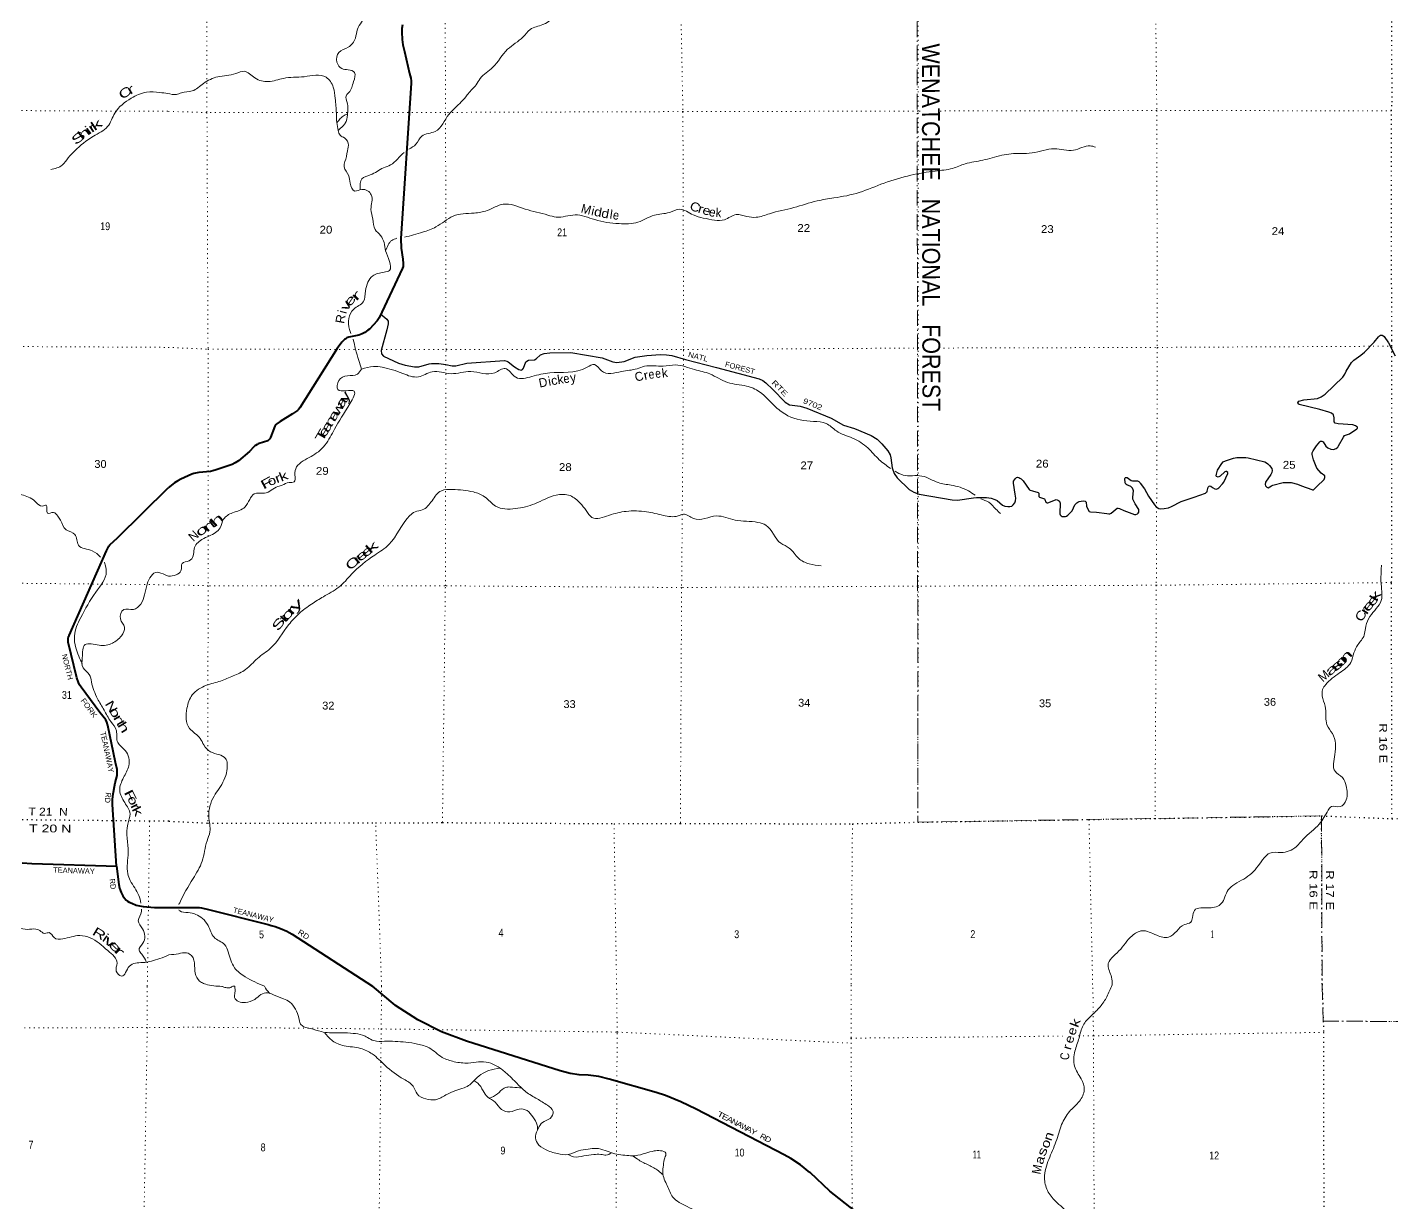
# Model space of a CAD drawing. Header units: feet. Extents: x -8 to 250644, y -192250 to 1368.
# Drawn here: x 28032 to 58582, y -96508 to -70187 of the extents above; entities that cross this region are included whole.
import ezdxf
from ezdxf.enums import TextEntityAlignment as Align

# ---------------------------------------------------------------- set-up
doc = ezdxf.new("R2010")
doc.units = ezdxf.units.FT
doc.header["$LTSCALE"] = 70
doc.linetypes.add('DOT_DASHED', pattern=[7.7, 5, -1.2, 0.3, -1.2])
doc.linetypes.add('DOTTED', pattern=[1.5, 0.3, -1.2])
for name, color, linetype, lineweight in [('26', 7, 'Continuous', 40), ('29', 7, 'Continuous', 25), ('39', 7, 'Continuous', 13), ('44', 7, 'DOT_DASHED', 13), ('6', 7, 'DOTTED', 25), ('7', 7, 'DOTTED', 13)]:
    doc.layers.add(name, color=color, linetype=linetype, lineweight=lineweight)
for name, color, linetype in [('27', 7, 'Continuous'), ('30', 7, 'Continuous'), ('41', 7, 'Continuous')]:
    doc.layers.add(name, color=color, linetype=linetype)

msp = doc.modelspace()

# ---------------------------------------------------------------- linework, layer by layer
at = {"layer": '26'}
for points in [[(36429.28, -70133.26), (36418, -70214.51), (36415.75, -70298.02), (36425.89, -70463.9), (36443.94, -70579), (36474.01, -70726.82), (36589.48, -71220.44), (36617.61, -71326.03), (36624.38, -71382.46), (36627.19, -71438.01), (36394.19, -74918.06), (36405.77, -75131.57), (36441.39, -75381.37), (36449.57, -75475.34), (36447.32, -75540.79), (36434.92, -75578.74), (35907.73, -76695.85), (35862.01, -76760.64), (35694.09, -76943.29), (35659.01, -76972.79), (35586.83, -77022.44), (35528.19, -77054.04), (35456.58, -77077.92), (35271.06, -77114.97), (35229.32, -77125.94), (35185.35, -77144.31), (35160.54, -77160.11), (35135.73, -77178.17), (35076.29, -77236.51), (34973.45, -77379.37), (34133.15, -78711.72), (34103.96, -78747.78), (34091.43, -78760.25), (34079.02, -78771.53), (33973.09, -78840.25), (33693.27, -79017.11), (33621.72, -79063.24), (33596.9, -79084.68), (33590.14, -79092.58), (33574.43, -79121.68), (33475.1, -79375.82), (33461, -79398.95), (33447.12, -79417.58), (33432.81, -79431.68), (33414.2, -79443.53), (33225.3, -79507.28), (33204.44, -79515.75), (33177.37, -79529.29), (33143.29, -79548.08), (33124.93, -79560.32), (33102.94, -79578.94), (33004.27, -79686.87), (32761.23, -79891.52), (32725.14, -79918.6), (32686.08, -79942.23), (32619.13, -79975.03), (32257.12, -80100.29), (32189.15, -80120.81), (32133.07, -80131.89), (31873.69, -80156.71), (31795.04, -80172.64), (31760.91, -80181.54), (31715.8, -80197.34), (31467.07, -80305.12), (31400.03, -80341.78), (31330.11, -80391.43), (31189.71, -80503.33)], [(30032.07, -88974.03), (29939.61, -87588.44), (29941.25, -87491.05), (29950.27, -87398.51), (30002.71, -87105.7), (30041.63, -86939.24), (30046.29, -86868.44), (30043.88, -86810.59), (30009.38, -86648.77), (29837.28, -85824.32), (29813.82, -85749.85), (29789.78, -85697.2), (29654.07, -85529.24), (29235.26, -84960.89), (29200.32, -84908.03), (29180.02, -84858.38), (29144.02, -84750.95), (28945.64, -83952.5), (28944.32, -83909.36), (28946.58, -83882.27), (28957.85, -83828.11), (28966.61, -83803.67), (29805.72, -81910.68), (29840.9, -81834.14), (29861.2, -81802.55), (29880.86, -81778.3), (30054.62, -81622.39), (31189.71, -80503.33)], [(27913.93, -88900.12), (28134.97, -88911.59), (30034.08, -88974.04)], [(30032.07, -88974.03), (30077.92, -89384.99), (30095.76, -89466.96), (30131.16, -89562.48), (30167.94, -89633.97), (30206.82, -89687.78), (30244.62, -89731.02), (30276.2, -89753.59), (30312.29, -89776.16), (30370.98, -89801.56), (30470.18, -89841.61), (30544.61, -89861.92), (30628.06, -89877.72), (30882.98, -89897.43), (30959.62, -89898.03), (31027.72, -89894.33), (31202.61, -89894.68)], [(31202.61, -89894.67), (31811.66, -89897.49), (31887.22, -89900.88), (31931.77, -89907.08), (31960.53, -89911.03), (32058.46, -89935.34), (33426.63, -90281.62), (33489.23, -90297.55), (33579.45, -90324.63), (33701.25, -90367.51), (33844.45, -90430.7), (33894.07, -90455.52), (33964.89, -90493.83), (35763.56, -91658.62)], [(41062.68, -93738.74), (40828.13, -93683.65), (40589.11, -93653.38), (40588.84, -93653.36), (40387.41, -93644.65), (40188, -93614.94), (39992.78, -93564.55), (39960.87, -93554.2), (37865.7, -92888.28), (37308.56, -92677.7), (36776.49, -92410.05), (36275.31, -92088.24), (36269.66, -92084.18), (36268.91, -92083.65), (35763.56, -91658.62)], [(47123.51, -97130.76), (45998.16, -96248.61), (45558.73, -95833.93), (45552.79, -95828.65), (45347.96, -95660.85), (45126.71, -95515.39), (44975.61, -95433.77), (43007.71, -94415.97), (42661.4, -94248.24), (42322.99, -94109.78), (42111.58, -94043.4), (41062.68, -93738.74)]]:
    msp.add_lwpolyline(points, dxfattribs=at)
at = {"layer": '29'}
for points in [[(35947.58, -76611.41), (36084.04, -76723.04), (36109.06, -76768.48), (36109.06, -76830.44), (36081.04, -76965.1), (35958.24, -77420.8), (35964.57, -77499.66), (36010.01, -77548.1), (36343.22, -77705.55), (36492.99, -77755.78), (36699.59, -77788.68), (36796.41, -77786.77), (37028.03, -77724.18), (37083.33, -77714.47), (37246.39, -77716.54), (37405.58, -77735.02), (37546.49, -77765.1), (37630.32, -77766.11), (37877.03, -77708.57), (38717.48, -77651.08), (38767.66, -77664.91), (38796.56, -77681.43), (38944.03, -77787.99), (39040.13, -77850.8), (39093.56, -77865.94), (39122.7, -77850.8), (39143.34, -77817.75), (39192.88, -77681.43), (39257.39, -77641.69), (39385.75, -77631.94), (39424.06, -77611.2), (39522.9, -77522.06), (39601.58, -77491.41), (39735.12, -77475.15), (40200.82, -77470.78), (40900.92, -77589.22), (41139.36, -77679.37), (41235.47, -77692.65), (41395.31, -77671.11), (41641.56, -77577.09), (41902.07, -77539.52), (42212.71, -77514.13), (42345.79, -77520.09), (42462.18, -77539.86), (42772.42, -77625.62), (43463.23, -77804.19), (44416.01, -78061.17), (44503.9, -78096.6), (44569.95, -78146.17), (44728.13, -78298.91), (45003.42, -78579.92), (45097.78, -78641.88), (45339.1, -78674.58), (45486.43, -78712.11), (46030.96, -78937.13), (46307.94, -79093.35), (46555.85, -79171.96), (46923.13, -79324.95), (47061.36, -79412.31), (47162.38, -79513.69), (47300.8, -79672.56), (47350.34, -79759.31), (47369.07, -79828.88), (47395.97, -80054.52), (47441.16, -80176.54), (47509.11, -80272.98), (47779.41, -80537.3), (47880.82, -80595.83), (47999.57, -80644.29), (48743.63, -80769.33), (48856.38, -80772.58), (49215.13, -80723.68), (49288.56, -80715.63), (49506.17, -80719.7), (49616.75, -80732.15), (49699.39, -80759.06), (49744.72, -80785.86), (49865.62, -80888.79), (49920.17, -80911.85), (49986.23, -80920.11), (50029.57, -80920.11), (50076.66, -80907.9), (50108.01, -80882.93), (50141.04, -80835.43), (50161.68, -80789.99), (50164.84, -80734.69), (50150, -80638.62)], [(56859.94, -79947.07), (56831.19, -79871.48), (56801.6, -79751.88), (56801.14, -79716.35), (56825.46, -79667.67), (56895.58, -79560.59), (56971.4, -79468.9), (56987.61, -79452.67), (57020.71, -79452.87), (57048.42, -79472.96), (57110.45, -79565.65), (57149.77, -79602.77), (57217.7, -79634.18), (57275.44, -79639.27), (57336.24, -79618.99), (57372.73, -79590.6), (57393.46, -79561.78), (57499.39, -79362.32), (57526.78, -79330.98), (57637.03, -79292.43), (57798.38, -79180.89), (57814.6, -79160.61), (57813.86, -79144.01), (57770.01, -79107.87), (57708.81, -79091.44), (57381.28, -79067.92), (57315.98, -79055.14), (57294.43, -79025.1), (57297.29, -78933.06), (57275.44, -78868.54), (57233.77, -78829.92), (57174.09, -78803.63), (56969.73, -78745.53), (56510.62, -78633.8), (56484.94, -78617.04), (56478.86, -78598.78), (56503.65, -78557.89), (56613.72, -78530.39), (56920.48, -78498.19), (57005.86, -78464.92), (57093.93, -78401.81), (57484.67, -78020.45), (57532.86, -77957.85), (57559.29, -77887.42), (57683.31, -77689.72), (57731.5, -77637.39), (57894.1, -77528.83), (57970.67, -77462.96), (58187.63, -77240.8), (58284.85, -77116.13), (58310.35, -77093.05), (58328.19, -77082.87), (58349.33, -77078.13), (58369.98, -77079.63), (58386.02, -77087.31), (58410.84, -77109.74), (58512.97, -77250.35), (58657.81, -77546.12)], [(54439.22, -80598.23), (54451.94, -80576.33), (54473.22, -80486.07), (54495.76, -80463.45), (54518.82, -80456.66), (54533.01, -80462.74), (54572.41, -80492.4), (54625.23, -80522.58), (54659.17, -80527.22), (54689.09, -80517.51), (54714.42, -80500.27), (54792.25, -80413.39), (54821.85, -80376.54), (54913.06, -80179.8), (54911.55, -80159.75), (54886.71, -80133.15), (54866.44, -80131.12), (54845.04, -80138.66), (54739.91, -80240.1), (54712.39, -80256.88), (54694.15, -80258.9), (54661.7, -80247.17), (54653.61, -80228.48), (54655.64, -80194), (54684.02, -80104.86), (54775.23, -79954.67), (54806.17, -79919.18), (54858.33, -79891.79), (55042.02, -79835.95), (55113.72, -79822.83), (55190.75, -79816.74), (55318.84, -79818.16), (55369.12, -79824.86), (55739.67, -79918.41), (55780.58, -79938.44), (55810.99, -79960.75), (55848.48, -80000.3), (55898.1, -80066.25), (55905.23, -80113.88), (55896.12, -80159.52), (55875.74, -80204.56), (55757.42, -80376.19), (55745.11, -80424.21), (55753.21, -80456.66), (55782.88, -80485.85), (55814.02, -80497.22), (55890.87, -80452.37), (55922.47, -80437.39), (56152.99, -80382.78), (56251.84, -80379.58), (56332.92, -80383.64), (56474.8, -80416.09), (56559.4, -80453.23), (56791.3, -80536.06), (56811.27, -80541.84), (56827.49, -80541.84), (56851.81, -80521.56), (56902.88, -80468.53), (57066.66, -80310.62), (57087.11, -80270), (57082.88, -80233.55), (56999.53, -80169.2), (56903.84, -80062.5), (56859.94, -79947.07)], [(50150, -80638.62), (50112.43, -80395.39), (50117.29, -80353.14), (50133.8, -80319.06), (50157.54, -80289.11), (50181.11, -80268.44), (50206.05, -80264.32), (50231.85, -80269.49), (50258.68, -80280.85), (50283.45, -80297.37), (50328.56, -80340.43), (50463.5, -80536.59), (50473.86, -80544.7), (50490.38, -80551.93), (50542.15, -80565.52), (50666.34, -80602.03), (50676.15, -80608.73), (50683.36, -80619.59), (50682.85, -80690.84), (50686.47, -80698.58), (50696.47, -80705.42), (50787.2, -80736.18), (50806.19, -80746.09), (50817.02, -80759), (50838.18, -80817.35), (50844.37, -80825.61), (50850.59, -80829.32), (50866.56, -80835.42), (50881.01, -80835.42), (51054.58, -80766.52), (51072.46, -80763.65), (51089.48, -80765.2), (51120.45, -80781.72), (51143.15, -80800.31), (51153.68, -80825.17), (51156.05, -80836.97), (51152.86, -81081.19), (51162.25, -81105.68), (51182.51, -81125.97), (51204.81, -81138.14), (51233.94, -81144.09), (51275.75, -81142.19), (51304.13, -81132.05), (51332.51, -81111.77), (51393.42, -81053.9), (51425.75, -81012.39), (51489.61, -80878.58), (51531.15, -80833.9), (51557.5, -80817.67), (51585.08, -80807.27), (51626.41, -80795.36), (51683.17, -80793.33), (51719.51, -80801.43), (51737.89, -80821.73), (51748.96, -80909.03), (51764.24, -80949.51), (51810.67, -81028.2), (51841.27, -81040.78), (51971.52, -81048), (52203.89, -81076.87)], [(52203.89, -81076.87), (52246.99, -81082.23), (52274.01, -81078.31), (52300.36, -81064.11), (52438.16, -80957.61), (52460.49, -80952.55), (52490.89, -80962.7), (52583.3, -81005.63), (52821.35, -81098.38), (52855.74, -81096.56), (52890.2, -81082.36), (52908.44, -81068.16), (52920.6, -81045.85), (52922.62, -81008.99), (52916.55, -80987.03), (52838.43, -80858.13), (52786.9, -80750.83), (52782.77, -80707.14), (52798.98, -80567.19), (52794.34, -80542.72), (52776.69, -80504.31), (52741.28, -80473.44), (52650.01, -80434.33), (52630.19, -80418.96), (52614.53, -80386.67), (52608.55, -80293.25), (52614.53, -80277.15), (52622.64, -80269.03), (52638.86, -80264.98), (52656.4, -80266.59), (52749.6, -80335.32), (52778.71, -80344.08), (52892.21, -80341.37), (52920.6, -80358.28), (52941.46, -80381.86)], [(52941.46, -80381.86), (52952.01, -80393.78), (53045.07, -80525.29), (53137.46, -80690.04), (53268.34, -80882.26), (53304.7, -80925.18), (53365.66, -80958.93), (53410.1, -80969.8), (53487.12, -80965.75), (53582.29, -80943.97), (53649.28, -80917.07), (53867.65, -80806.06), (54161.54, -80708.03), (54409.37, -80620.95), (54437.24, -80600.26)]]:
    msp.add_lwpolyline(points, dxfattribs=at)
at = {"layer": '39'}
for p, q in [((34994.03, -72494.83), (34956.73, -72274.96)), ((35243.94, -76950.75), (35277.33, -77040.03))]:
    msp.add_line(p, q, dxfattribs=at)
msp.add_lwpolyline([(32616.71, -91663.44), (32635.54, -91658.59), (32653.89, -91658.01), (32673.38, -91659.16), (32677.55, -91662.7)], dxfattribs=at)
for points in [[(36573.3, -72915.57), (36733.8, -72804.57), (36867.45, -72624.38), (37166.69, -72519.6), (37472.09, -72136.8), (37608.02, -71994.87), (37881.83, -71702.93), (37967.67, -71595.58), (38083.59, -71471.92), (38169.23, -71336.37), (38451.37, -71084.66), (38786.82, -70679.5), (39131.19, -70403.19), (39293.12, -70236.91), (39578.23, -70126.18), (39940.29, -69787.3), (40005.67, -69631.76), (40264.4, -69192.88), (40507.81, -68870.94), (40768.02, -68651.61), (41141.69, -68242.15), (41255.42, -68092.32), (41280.52, -67933.02), (41651.1, -67662.57), (41948.07, -67521.54), (42131.05, -67490.07), (42452.75, -67433.47), (42792.86, -67419.05), (42999.35, -67292.74), (43542.15, -67186.28), (43726.44, -67052.07), (43975.86, -66726.06), (44647.12, -66266.22), (45071.51, -65914.83), (45463.5, -65833.58), (46062.88, -65460.85), (46534.25, -65209.85), (46843.06, -65330.6), (47095.3, -65421.52), (47339.06, -65448.04), (47751.09, -65352.55), (48080.17, -65197.2), (48292.75, -64780.8), (48267.44, -64609.76), (48355.42, -64224.43), (48756.02, -63629.48), (49103.4, -63500.19), (49543.62, -63406.52), (49891.4, -63633.76), (50219.67, -64249.88), (50557.48, -64491.29), (50982.07, -64468.22), (51174.01, -64571.64), (51857.49, -64728.09), (52472.17, -64832.63), (52740.14, -64867.04), (53051.64, -64790.37), (53651.5, -64786.25), (54033.85, -64767.5), (54788.25, -64695.84), (55028.01, -64726.42), (55180.15, -64898.6), (55966.85, -65435.03), (56251.89, -65612.34), (56512.16, -65699.18), (56765.82, -65701.46), (57164.07, -65652.4), (57356.71, -65860.55), (57562.32, -65901.44), (57631.21, -66265.55), (57890.53, -66807.62), (58212.87, -67439.9), (58236.01, -67884.89), (58260.86, -67987.45), (58294.07, -68136.27)], [(36675.51, -65674.46), (36650.3, -65815.64), (36546.53, -65949.29), (36488.98, -66072.56), (36232.58, -66259.63), (36138.42, -66624.86), (36131.53, -66796.12), (36086.76, -67022.03), (36079.56, -67148.98), (36205.97, -67385.79), (36162.68, -67533.13), (35948.74, -67450), (35802.28, -67523.53), (35776.06, -67813.76), (35835.8, -68014.78), (35791.07, -68246.72), (35756.36, -68472.56), (35589.78, -68546.22), (35461.96, -68696.16), (35499.5, -68889.27), (35537.46, -69144.82), (35508.27, -69294.07), (35562.72, -69605.91), (35597.03, -69915.87), (35515.53, -70069.52), (35424.03, -70231.29), (35377.06, -70431.02), (35217.39, -70633.55), (35008.81, -70747.78), (34966.02, -70969.65), (35071.66, -71111.93), (35216.77, -71137.12), (35360.12, -71200.59), (35337.33, -71402.18), (35228.28, -71648.67), (35176.33, -71705.42), (35201.82, -71902.65), (35206.96, -72067.78), (35199.47, -72150.42), (35152.41, -72336.05), (35102.48, -72394.81), (34992.45, -72496.28)], [(34956.73, -72274.96), (34942.45, -71948.74), (34927.21, -71779.65), (34883.25, -71530.18), (34722.7, -71305.69), (34229.42, -71292.97), (33766.68, -71330.39), (33428.98, -71403.21), (33128.48, -71320.68), (32885.9, -71171.28), (32699.03, -71220.91), (32296.93, -71296.19), (31977.85, -71443.41), (31723.34, -71612.34), (31484.07, -71654.27), (31369.56, -71689.3), (31177.67, -71667.27)], [(28556.61, -73374.21), (28814.17, -73271.31), (28948.86, -73108.06), (29093.64, -72954.88), (29511.99, -72626.28), (29829.82, -72408.53), (29992.54, -72106.29), (30358.56, -71775.71), (30700.63, -71640.52), (30996.56, -71646.36), (31177.67, -71667.27)], [(35201.05, -72128.22), (35101, -72175.27), (35023.01, -72252.34), (34967.14, -72325.53)], [(36055.46, -75194.13), (35940.39, -74848.47), (35820.73, -74716.35), (35768.79, -74477.01), (35727.07, -74261.77), (35734.97, -73941.45), (35522.76, -73818.02), (35365.99, -73853.34), (35258.09, -73674.82), (35230.83, -73513.86), (35124.77, -73309.14), (35177.55, -73077.13), (35191.07, -72992.44), (35222.17, -72829.07), (35138.54, -72666.49), (35037.47, -72604.74), (34992.45, -72496.28)], [(35485.41, -73820.33), (35525.18, -73580.32), (35711.82, -73494.44), (36008.64, -73331.26), (36165.23, -73267.74), (36469.33, -72989.69), (36471.97, -72987.6)], [(36479.39, -74887.95), (36884, -74773.5), (37181.14, -74656.64), (37373.55, -74532.44), (37566.02, -74416.31), (38034.6, -74348.63), (38328.11, -74290.21), (38683.46, -74148.78), (39179.39, -74256.16), (39687.59, -74391.65), (39877.14, -74438.68), (40295.5, -74387.46), (40737.07, -74493.2), (41281.21, -74584.13), (41705.74, -74550.99), (42073.07, -74395.38), (42408.82, -74332.64), (42641.86, -74262.56), (42942.65, -74387.39), (43168.59, -74458.35), (43420.53, -74504.96), (43641.9, -74495.38), (43904.84, -74380.77), (44144.68, -74423.43), (44350.13, -74442.16), (44651.54, -74361.53), (45194.14, -74224.86), (45714.5, -74074.24), (46090.49, -74009.21), (46661.35, -73884.43), (47215.54, -73675.16), (47816.25, -73499.82), (48363.16, -73405.42), (48747.25, -73346.37), (49030.41, -73245.73), (49426.41, -73162.43), (49850.42, -73052.76), (50270.85, -73009.58), (50532.5, -73001.74), (51031.09, -72907.67), (51456.06, -72938.99), (51833.85, -72841.72), (51949.14, -72869.39)], [(29669.08, -82049.27), (29488.03, -81909.75), (29177.88, -81783.07), (29097.09, -81545.45), (28899.69, -81436.82), (28778.67, -81227.42), (28712.14, -81132.8), (28619.44, -81050.28), (28484.58, -81066.49), (28456.2, -80887.24), (28365.64, -80907.45), (28232.68, -80824.96), (27628.53, -80621.94), (27250.02, -80569.83), (27163.43, -80549.75), (27032.64, -80598.18), (26871.59, -80598.29), (26807.1, -80531.86), (26704.48, -80574.23), (26507.21, -80588.47), (26338.19, -80659.08), (26215.46, -80719.59), (25994.01, -80705.65), (25573.11, -80556.88), (25327.35, -80410.02), (25095.82, -80383.99), (24268.47, -80412.76), (23839.76, -80483.55), (22911.99, -80715.82), (22539.67, -80802.69), (22400.74, -80778.61), (22271.77, -80661.88), (22082.52, -80641.87), (21830.71, -80484.93), (21381.18, -79927.31), (21111.16, -79689.82), (20893.44, -79409.99), (20657.72, -79238.95), (20363.4, -78864.51), (19809.17, -78294.87), (19275.04, -77690.98), (19053.34, -77459.5), (18809.6, -77318.67), (18644.21, -77026.73), (18418.42, -76734.82), (17935.05, -76527.69), (17372.87, -76044.67), (16843.11, -75752.98), (16492.58, -75523.6), (16216.14, -74941.69), (15990.16, -74470.52), (15991.3, -73684.98), (16018.79, -73058.54)], [(36055.46, -75194.13), (36192.77, -74959.53), (36309.46, -74910.17)], [(36055.46, -75194.13), (36139.59, -75429.22), (36140.95, -75630.64), (36020.43, -75669.74), (35767.36, -75754.07), (35604.54, -76087.54), (35555.9, -76335.63), (35339.6, -76500.27), (35230.29, -76708.5), (35244.02, -76952.13)], [(35326.41, -77171.27), (35330.11, -77181.16), (35379.86, -77392.32), (35456.06, -77647.61), (35516.37, -77838.96)], [(31191.81, -82479.62), (31363.81, -82447.55), (31471.91, -82358.18), (31498.96, -82190.81), (31657.6, -82133.32), (31747.46, -82025.95), (31764.53, -81870.73), (31940.24, -81658.02), (32108.78, -81576.29), (32349.11, -81393.36), (32428.32, -81199.44), (32628.67, -81059.08), (32905.6, -80930.28), (33011.16, -80762.37), (33114.96, -80632.74), (33342.33, -80617.08), (33643.29, -80469.98), (33741.72, -80439.09), (33894.31, -80379.62), (34008.96, -80366.75), (34024.02, -80211.55), (34061.05, -80032.02), (34211.12, -79898.05), (34549.92, -79690.26), (34695.88, -79544.23), (34910.88, -79188.24), (35263.25, -78605.71), (35350.01, -78337.22), (35168.75, -78324.36), (34985.41, -78301.45), (35008.16, -78093.83), (35200.72, -77991.79), (35421.9, -77954.01), (35516.58, -77838.92)], [(35516.37, -77838.96), (35785.11, -77784.33), (35978.47, -77799.11), (36438.38, -77938.96), (36791.18, -78015.09), (37096.4, -77902.21), (37519.42, -77943.61), (37961.96, -77896.26), (38497.61, -77922.79), (38732.49, -77826.5), (38967.32, -78022.28), (39329.56, -78005.69), (39729.62, -77926.4), (40566.18, -77799.79), (40730.84, -77738.23), (40890.84, -77882.15), (41333.8, -77895.22), (41683.64, -77832.39), (41850.36, -77778.87), (42269.04, -77773.98), (42544.65, -77747.91), (42970.1, -77851.74), (43317.01, -77950.07), (43706.8, -78138.74), (44138.14, -78220.38), (44424.85, -78347.32), (44793.55, -78691.24), (45064.62, -78886.77), (45639.2, -79013.75), (45917.3, -79058.16), (46147.92, -79225.77), (46511.35, -79386.43), (46853.05, -79607.66), (47108.47, -79869.78), (47361.19, -80065.71)], [(47462.73, -80127.95), (47640.21, -80212.57), (48063.11, -80235.85), (48426.45, -80382.41), (48716.71, -80438.82), (49104.09, -80569.1), (49255.42, -80667.49)], [(31427.42, -89827.03), (31443.67, -89791.03), (31743.97, -89249.14), (31946.68, -88861), (32056.34, -88407.04), (32119.36, -88201.15), (32096.94, -87862.91), (32212.62, -87404.87), (32330.21, -87230.84), (32500.61, -86828.83), (32468.58, -86557.12), (32137.45, -86410.34), (31983.43, -86258.32), (31905.94, -86111.81), (31664.86, -85885.85), (31607.46, -85435.05), (31726.24, -85138.14), (32040.81, -84920.45), (32360.24, -84825.59), (32643.3, -84710.85), (32920.14, -84567.95), (33186.2, -84320.38), (33470.54, -84096.85), (33887.65, -83562.21), (34117.47, -83314.89), (34397.85, -83101.47), (34660.46, -82938.52), (35005.27, -82726.66), (35293.17, -82434.63), (35811.64, -82004.04), (36130.12, -81768.19), (36596.8, -81122.43), (36714.99, -81037.02), (36875.74, -80993.61), (37093.78, -80788.67), (37303.62, -80563.65), (37551.04, -80535.76), (38020.46, -80592.96), (38270.8, -80700.01), (38515.8, -80909.82), (38961.06, -80965.17), (39397.14, -80855.42), (39870.93, -80664.83), (40189.06, -80674.73), (40409.63, -80844.42), (40545.6, -81006.65), (40675.47, -81160.85), (41053.62, -81115.95), (41441.53, -81026.67), (41898.55, -81035.61), (42273.52, -81115.62), (42603.74, -81127.45), (42722.24, -81088.36), (42948.38, -81187.52), (43465.33, -81129.58), (43880.64, -81221.39), (44390.28, -81272.27), (44571.9, -81337.49), (44902.76, -81742.1), (45092.7, -81847.55), (45303.62, -82079.76), (45535.94, -82201.03), (45805.98, -82243.48)], [(49381.81, -80746.43), (49558.75, -80823.8), (49720.83, -80977.79), (49822.14, -81075.79)], [(29262.52, -84443.69), (29120.02, -84081.31), (29087.52, -83813.44), (29228.15, -83406.92), (29565.55, -82838.24), (29800.57, -82376.83), (29760.84, -82167.88)], [(30577.57, -89796.8), (30529.27, -89625.43), (30335.64, -89291.21), (30283.14, -89146.22), (30290.66, -88662.81), (30281.91, -88032.37), (30331.98, -87800.7), (30212.93, -87549.01), (30101.91, -87275.16), (30186.14, -86989.08), (30304.62, -86723.13), (30223.72, -86378.75), (30056.44, -86203.63), (30025.95, -85937.78), (29900.91, -85732.42), (29749.64, -85474.7), (29604.42, -85221.01), (29469.13, -84844.45), (29418.62, -84683.35), (29279.55, -84530.37), (29263.2, -84302.77), (29325.28, -84010.67), (29639.34, -84024.55), (29937.22, -83978.02), (30138.34, -83810.71), (30210.61, -83623.34), (30115.78, -83432.05), (30192.05, -83224.54), (30409.46, -83222.37), (30572.39, -83103.42), (30716.83, -82654.16), (30937.98, -82388.13), (31115.19, -82448.43), (31191.81, -82479.62)], [(52322.16, -91629.37), (52310.01, -91456.33), (52229.72, -91193.02), (52473.13, -90871.07), (52768.74, -90528.63), (52991.44, -90418.33), (53320.25, -90518.79), (53586.24, -90559.26), (53768.52, -90425.07), (53940.66, -90278.86), (54085.25, -90227.5), (54122.78, -90122.5), (54165.98, -89961.07), (54501.79, -89906.39), (54766.86, -89809.89), (54923.79, -89500.63), (55067.9, -89376.77), (55450.72, -89130.41), (55726.2, -88788.1), (55852.28, -88678.46), (56103.83, -88666.66), (56445.16, -88535.4), (56599.01, -88365.15), (56961.1, -88028.29), (57160.31, -87718.73), (57232.21, -87635.65), (57425.48, -87638.35), (57563.36, -87486.34), (57563.26, -87174.12), (57479.47, -86989.39), (57313.45, -86847.52), (57310.91, -86472.88), (57253.39, -86003.95), (57131.26, -85805.38), (57100.63, -85443.02), (57035.33, -85014.43), (57105.06, -84907.2), (57415.29, -84643.21), (57665.36, -84411.86), (57736.35, -84193.83), (57823.72, -84015.97), (57967.17, -83795.43), (57992.37, -83652.25), (58065.38, -83434.2), (58200.99, -83245.94), (58330.65, -83069.81), (58345.97, -82656.78), (58345.93, -82352.63), (58353.18, -82233.73)], [(24676.39, -88849.96), (24845.46, -88823.66), (25094.9, -88658.33), (25241.96, -88754.91), (25242.11, -88893.89), (25348.89, -88974.38), (25507.96, -89006.5), (25651.03, -89129.27), (25667.3, -89280.32), (25870.72, -89370.82), (26044.05, -89558.02), (26164.96, -89670.73), (26296.09, -89922.42), (26447.2, -90041.15), (26682.79, -90093.36), (26825.83, -90198), (27150.05, -90298.49), (27351.45, -90384.96), (27542.79, -90473.45), (27760.06, -90338.35), (27931.21, -90378.52), (28311.72, -90412.5), (28418.49, -90476.88), (28525.16, -90460.69), (28631.98, -90571.4), (28825.27, -90601.48), (29205.65, -90524.68), (29441.24, -90574.87), (29834.11, -90862.63), (30041.77, -91142.46), (30023.85, -91321.74), (30140.73, -91434.45), (30317.64, -91212.77), (30613.47, -91129.98), (30997.87, -91041.09), (31204.37, -90956.2)], [(30695.71, -91116.67), (30595.14, -90942.68), (30534.65, -90852.08), (30621.04, -90696.93), (30612.63, -90376.67), (30517.82, -90197.48), (30592.07, -89983.92), (30590.17, -89931.11)], [(33343.78, -91661.77), (32912.33, -91450.76), (32671.39, -91244.94), (32530.11, -90893.42), (32448.48, -90728.81), (32213.86, -90565.25), (32081.22, -90300.28), (31951.31, -90142.05), (31630.34, -90009.3), (31444.89, -89972.3), (31425.41, -89950.23)], [(31204.37, -90956.2), (31417.16, -90931.29), (31600.23, -90913.91), (31709.35, -90975.6), (31779.31, -91200.72), (31804.97, -91422.11), (31928.79, -91574.35), (32025.7, -91615.98), (32389.19, -91663.76)], [(52322.16, -91629.37), (52203.51, -91894.78), (52052.77, -92119.93), (51845.81, -92328.96), (51672.99, -92535.99), (51580.43, -92819.52), (51489.87, -93111.1), (51479.59, -93451.01), (51625.97, -93730.7), (51696.07, -93980.16), (51591.49, -94231.5), (51366.44, -94468.67), (51191.56, -94758.17), (51064.79, -95142.24), (50903.89, -95538.36), (50807.22, -95948.6), (50875.29, -96236.27), (51053.83, -96471.74), (51370.87, -96757.6), (51599.58, -97027.3), (51790.05, -97425.69), (51972.46, -97858.27), (52176.95, -98313), (52381.51, -98655.08), (52419.4, -99027.21), (52324.82, -99332.87), (52240.21, -99741.11), (52170.97, -100064.99)], [(32616.71, -91663.44), (32587.66, -91687.37), (32550, -91698.56), (32525.29, -91696.79), (32479.98, -91691.49), (32451.73, -91685.01), (32389.19, -91663.76)], [(32677.55, -91662.69), (32681.04, -91805.33), (32674.94, -91915.95), (32759.21, -92002.5), (32915.81, -92024.75), (33124.67, -91956.52), (33261.28, -91848.01), (33415.92, -91807.91), (33544.39, -91850.24), (33767.2, -91940.93), (33909.71, -92015.46), (34034.09, -92174.45), (34110.25, -92369.61), (34152.32, -92506.41), (34224.56, -92568.82), (34375.12, -92609.17), (34616.02, -92675.73), (34794.7, -92702.01), (35075.8, -92702.23), (35330.79, -92716.5), (35537.58, -92752.87), (35647.97, -92809.27), (35794.5, -92877.77), (36029.41, -92894.04), (36505.26, -92912.51), (36772.28, -92954.95), (37029.23, -93041.64), (37322.23, -93253.06), (37591.22, -93349.81), (37904.42, -93380.22), (38137.35, -93356.26), (38358.21, -93370.51), (38546.89, -93449.1), (38741.56, -93592.06), (39002.41, -93841.67), (39195.04, -94022.84), (39447.92, -94183.94), (39678.72, -94324.91), (39803.11, -94463.79), (39738.75, -94618.62), (39568.02, -94711.01), (39475.57, -94841.67), (39409.19, -95016.61), (39453.25, -95175.54), (39631.85, -95316.48), (39900.84, -95409.2), (40139.76, -95429.5), (40376.75, -95347.22), (40587.6, -95311.18), (40772.34, -95291.21), (40971.09, -95337.62), (41143.72, -95400.1), (41501.08, -95452.67), (41645.65, -95454.8), (41880.61, -95398.66), (42067.38, -95348.52), (42207.93, -95342.59), (42330.37, -95401.02), (42304.2, -95503.58), (42273.96, -95666.47), (42259.79, -95835.42), (42357.98, -96125.13), (42486.3, -96380.67), (42807.41, -96594.12), (43234.96, -96771.45), (43311.25, -96791.62), (43512.05, -96767.64), (43845.36, -96761.86), (44122.42, -96810.35), (44371.33, -96897.03), (44519.77, -97100.29), (44549.75, -97299.44), (44559.67, -97478.45), (44670.02, -97591.18), (45440.79, -97957.84), (45721.79, -98102.87), (45934.62, -98105.04), (46159.56, -98020.74), (46374.37, -98067.17), (46524.83, -98262.38), (46546.76, -98475.61), (46644.93, -98789.45), (46821.45, -99045.03), (46935.79, -99193.96), (47158.56, -99340.96), (47431.46, -99592.59), (47549.79, -99783.76), (47658.11, -99930.67), (48077.59, -100168.33), (48348.57, -100287.21), (48609.47, -100456.37), (48776.07, -100542.98), (48944.57, -100772.41), (49151.25, -100953.59), (49418.25, -101022.18), (49657.21, -100998.23), (49874.06, -100992.36)], [(33459.56, -91820.18), (33446.62, -91807.17), (33343.78, -91661.77)], [(34690.29, -92701.93), (34866.86, -92883.09), (35123.79, -92991.9), (35495.21, -93052.53), (35756.14, -93177.43), (36045.1, -93433.1), (36462.52, -93743.17), (36669.22, -93898.2), (36763.47, -94073.26), (36956.15, -94184.03), (37168.97, -94202.3), (37401.96, -94095.88), (37624.9, -93995.48), (37811.67, -93933.27), (37940.23, -93864.98), (38064.8, -93738.37), (38235.56, -93609.77), (38360.09, -93549.52), (38617.43, -93497.2)], [(38030.71, -93773.53), (38116.94, -93828.92), (38237.3, -94001.99), (38337.59, -94138.84), (38508.18, -94259.65), (38652.63, -94420.67), (38833.3, -94475.11), (39042.17, -94412.92), (39222.85, -94445.24), (39349.25, -94586.13), (39451.52, -94773.27), (39455.46, -94875.85)], [(38371.38, -94170.99), (38558.51, -94070.62), (38707.18, -93946.03), (38789.52, -93917.93), (38895.93, -93922.04), (39103.84, -93938.19)], [(40144.33, -95430.07), (40264.21, -95481.89), (40493.13, -95459.94), (40716.02, -95431.96), (40870.63, -95426.04), (40989.08, -95442.22), (41115.27, -95392.22)], [(41600.73, -95464.14), (41723.89, -95551.4), (41946.68, -95668.23), (42161.44, -95791.09), (42265.78, -95885.71)]]:
    msp.add_spline(points, degree=3, dxfattribs=at)
at = {"layer": '44'}
for points in [[(31163.47, -61435.69), (37128.41, -61409.52), (37350.84, -61409.52), (37327.81, -56168.19), (40076.61, -56165.46), (40077.82, -57387.42), (42632.44, -57387.82), (42641.61, -61425.62), (47948.03, -61433.44), (47972.6, -87987.38), (57011.6, -87845.89), (57024.72, -91615.15)], [(57024.72, -91615.15), (57048.13, -92441.57), (62410.51, -92467.69)]]:
    msp.add_lwpolyline(points, dxfattribs=at)
at = {"layer": '6'}
msp.add_line((57024.72, -91615.15), (57011.6, -87845.89), dxfattribs=at)
for points in [[(58588.83, -87908.32), (58577.23, -82620.95), (58586.52, -82506.07), (58581.69, -77327.42), (58582.83, -77198.5), (58576.25, -72058.13), (58591.05, -71864.66), (58572.4, -66726.39), (58573.44, -66581.35), (58568.6, -61400.69), (58563.63, -61261.74), (58557.13, -56133.45), (58573.56, -50823.73), (58504.99, -45776.07)], [(31199.96, -87964.51), (30771.01, -87963.55), (27018.59, -87925.85), (25379.94, -87926.98), (24746.25, -87921.5)], [(31199.96, -87964.51), (32071.74, -88006.09), (35832.09, -88004.4), (37327.72, -87996.13), (41168.76, -88020.07), (42654.36, -88017.91), (46507.34, -88021.63), (47972.6, -87987.38), (51803.34, -87927.42), (53282.89, -87904.26), (57011.6, -87845.89), (58588.83, -87908.32), (62399.82, -87882.63)], [(57024.72, -91615.15), (57048.13, -92441.57), (57055.98, -92693), (57060.48, -97755.59), (57058.22, -98121.65), (57125.14, -102932.87), (57112.05, -103300.82), (57054.21, -106667.69)]]:
    msp.add_lwpolyline(points, dxfattribs=at)
at = {"layer": '7'}
for p, q in [((30771.01, -87963.55), (30718.21, -91666.02)), ((51803.34, -87927.42), (51886.43, -91630.46)), ((35966.03, -91658.3), (35832.09, -88004.4)), ((41168.76, -88020.07), (41226.63, -91649.36)), ((46507.34, -88021.63), (46478.45, -91639.21)), ((57048.13, -92441.57), (62410.51, -92467.69))]:
    msp.add_line(p, q, dxfattribs=at)
for points in [[(37327.72, -87996.13), (37392.53, -82696.15), (37407.05, -77402.55), (37397.45, -72113.14), (37371.53, -66791.62), (37352.38, -61409.17), (37327.8, -56158.6), (37316.31, -50887.34), (37287.82, -45820.96)], [(42580.24, -45811.63), (42634.69, -50876.95), (42634.32, -56180.52), (42641.61, -61425.62), (42607.25, -66763.67), (42711.67, -72082.64), (42727.61, -77416.31), (42683.04, -82732.27), (42654.36, -88017.91)], [(47972.6, -87987.38), (47978.01, -82700.87), (47980.3, -77372.11), (47976.86, -72062.3), (47986.03, -66761.09), (47948.03, -61433.44), (47934.35, -56136.01), (47940.9, -50854.55), (47893.78, -45801)], [(53214.39, -45789.13), (53261.31, -50846.16), (53254.74, -56125.61), (53266.43, -61427.08), (53264.16, -66746.78), (53322.17, -72049.95), (53333.89, -77355.45), (53311.53, -82681.33), (53282.89, -87904.26)], [(32048.15, -45828.98), (32015.91, -50877.46), (32033.66, -56180.91), (32046.83, -61433.59), (32049.19, -66812.11), (32054.74, -72097.52), (32078.42, -77384.81), (32079.61, -81179.11)], [(31178.09, -72068.57), (26964.81, -72047.94), (21702.55, -71985.09), (16440.36, -71988.71), (11156.02, -71988.32), (5843.46, -71949.67), (569.13, -71898.92), (0, -71915.69)], [(48022.73, -72063.26), (47978.01, -72063.44), (42713.62, -72074.57), (37397.32, -72093), (32050.72, -72097.55), (31178.09, -72068.57)], [(58576.25, -72058.13), (53322.17, -72049.95), (48394.26, -72061.76)], [(0, -77205.24), (592.44, -77200.53), (5829.18, -77245.02), (11135.71, -77293.74), (16424.08, -77296.14), (21708.41, -77290.49), (26996.82, -77331.17), (31185.36, -77354.29)], [(31185.36, -77354.29), (32078.49, -77394.88), (37409.07, -77402.53), (42719.45, -77400.25), (47973.43, -77369.82), (48013.54, -77369.8)], [(48444.68, -77369.62), (53333.89, -77355.45), (58581.69, -77327.42)], [(32079.73, -81559.98), (32080.09, -82692.4), (32071.74, -88006.09)], [(31192.68, -82671), (27002.67, -82628.51), (21708.21, -82571.73), (16405.76, -82575.37), (11143.53, -82546.77), (5873.27, -82526.22), (1879.48, -82498.66)], [(58577.23, -82620.95), (53311.53, -82681.33), (47973.42, -82700.87), (42683.04, -82732.27), (37382.45, -82694.2), (32080.09, -82692.4), (31192.68, -82671)], [(41364.28, -119095.94), (41387.87, -113836.39), (41355.48, -108458), (41288.82, -103274.68), (41206.17, -97982.73), (41239.98, -92686.86), (41226.63, -91649.36)], [(46478.45, -91639.21), (46476.42, -92823.64), (46512.83, -98196), (46585.57, -103286.8), (46662.21, -108558.63), (46576.18, -113874.58), (46582.54, -119150.37), (46566.44, -123088.9)], [(51803.53, -132387.69), (51855.85, -129752.27), (51805.41, -124335.64), (51795.03, -119073.93), (51772.56, -113868.52), (51811.54, -108661.03), (51846.19, -103298.9), (51924.1, -98107.64), (51903.73, -92769.49), (51891.6, -91627.46)], [(30718.21, -91666.02), (30717.73, -92586.54), (30627.9, -97881.64), (30729.05, -103188.68), (30703.54, -108474.74), (30756.44, -113776.73), (30697.52, -118688.96)], [(35966.03, -91658.3), (35955.31, -92616.42), (35898.56, -98000.66), (36032.24, -103230.4), (36068.74, -108472.03), (36042.98, -113745.79), (36049.93, -115164.54)], [(31206.29, -92582.84), (30717.73, -92586.54), (25394.49, -92599.51), (20101.86, -92613.63), (14696.35, -92558.81), (14694.95, -92558.81)], [(31206.29, -92582.84), (31895.43, -92577.87), (35955.31, -92616.42), (41239.98, -92686.86), (46478.35, -92934.26)], [(46466.31, -92823.52), (46476.42, -92823.64), (51212.89, -92776.38)], [(51565.93, -92772.86), (51903.73, -92769.49), (57055.98, -92693)]]:
    msp.add_lwpolyline(points, dxfattribs=at)

# ---------------------------------------------------------------- texts
at = {"layer": '27'}
for s, rotation, p in [('NORTH', 283.953, (28802.04, -84237.37)), ('TEANAWAY', 281.791, (29665.59, -85974.24)), ('TEANAWAY', 358.117, (28610.99, -89115.7)), ('TEANAWAY', 345.797, (32630.16, -90007.27)), ('W', 332.652, (43997.39, -94832.76))]:
    msp.add_text(s, height=120, rotation=rotation, dxfattribs=at).set_placement(p)
for s, rotation, width, p in [('FORK', 306.386, 1.1, (29220.38, -85265.6)), ('RD', 264.535, 0.85, (29787.71, -87314.92)), ('RD', 276.366, 0.85, (29872.89, -89260.86)), ('RD', 327.074, 1.15, (34076.41, -90480.29)), ('T', 332.652, 1.45, (43464.45, -94557.12)), ('E', 332.652, 1.3, (43571.03, -94612.25)), ('A', 332.652, 1.3, (43677.63, -94667.38)), ('N', 332.652, 1.2, (43784.21, -94722.49)), ('A', 332.652, 1.3, (43890.8, -94777.63)), ('A', 332.652, 1.3, (44103.98, -94887.89)), ('Y', 332.652, 1.3, (44210.57, -94943.01)), ('R', 332.652, 1.2, (44423.73, -95053.26)), ('D', 332.652, 1.2, (44530.32, -95108.38))]:
    msp.add_text(s, height=120, rotation=rotation, dxfattribs=dict(at, width=width)).set_placement(p)
at = {"layer": '30'}
for s, rotation, width, p in [('NATL', 345.507, 1.1, (43038.1, -77622.05)), ('FOREST', 344.906, 1.05, (43974.74, -77871.97)), ('RTE', 314.411, 1.35, (44837.87, -78310.9)), ('9702', 337.548, 1.25, (45595.07, -78681.57))]:
    msp.add_text(s, height=120, rotation=rotation, dxfattribs=dict(at, width=width)).set_placement(p, align=Align.CENTER)
at = {"layer": '41'}
for s, rotation, width, p in [('C', 36.883, 1.5, (30280.59, -71729.42)), ('r', 30.77, 1.7, (30394.69, -71663.05)), ('i', 36.812, 1.55, (29454.81, -72569.15)), ('r', 34.018, 1.8, (29536.95, -72512.92)), ('k', 34.018, 1.8, (29633.67, -72449.07)), ('S', 37.802, 1.75, (29232.13, -72740.87)), ('h', 37.802, 1.85, (29357.9, -72640.21)), ('d', 349.495, 1.15, (40794.75, -74420.75)), ('C', 338.117, 1.15, (42947.43, -74301.8)), ('r', 343.31, 1.25, (43084.16, -74347.88)), ('e', 342.492, 1.15, (43214.58, -74383.4)), ('k', 356.302, 0.95, (43503.98, -74439.68)), ('d', 349.495, 1.15, (40956.36, -74454.45)), ('e', 351.534, 0.9, (41201.05, -74491.32)), ('v', 59.801, 1.6, (35248.72, -76467.12)), ('e', 54.044, 1.7, (35335.02, -76360.1)), ('r', 44.758, 2.25, (35462.5, -76264.35)), ('R', 79.64, 1.05, (35142.05, -76734.08)), ('e', 6.156, 0.85, (42015.48, -78054.22)), ('e', 6.156, 0.85, (42164.58, -78034.87)), ('c', 8.859, 1.05, (39844.32, -78191.9)), ('k', 8.859, 1.05, (39984.39, -78170.07)), ('e', 8.859, 0.9, (40116.28, -78149.51)), ('r', 12.708, 1.15, (41904.38, -78074.81)), ('a', 58.834, 1.6, (35146.16, -78643.2)), ('y', 58.827, 1.65, (35226.85, -78508.12)), ('a', 58.834, 1.6, (34973.08, -78932.56)), ('w', 58.834, 1.5, (35071.29, -78773.79)), ('a', 58.864, 1.6, (34824.41, -79178.66)), ('n', 58.877, 1.6, (34897.59, -79057.47)), ('T', 59.75, 1.7, (34702.15, -79375.56)), ('e', 58.864, 1.5, (34755.43, -79292.88)), ('F', 28.453, 1.75, (33443.14, -80473.72)), ('o', 21.754, 1.25, (33540.3, -80429.64)), ('r', 20.918, 1.35, (33676.18, -80377.65)), ('k', 21.667, 1.4, (33802.66, -80329.72)), ('t', 38.68, 1.75, (32231.73, -81378.64)), ('h', 42.61, 2, (32338.34, -81293.18)), ('o', 39.008, 1.8, (31991.45, -81526.7)), ('r', 38.907, 2, (32120.56, -81452.74)), ('e', 39.247, 1.8, (35697.84, -81993.7)), ('k', 39.247, 2.05, (35807.03, -81904.51)), ('C', 40.173, 1.6, (35372.01, -82263.38)), ('r', 40.173, 2.05, (35487.25, -82166.29)), ('e', 39.247, 1.8, (35579.93, -82086.09)), ('y', 45.417, 2.2, (34122.2, -83191.62)), ('e', 53.847, 1.7, (58135.49, -83195.14)), ('e', 51.029, 1.8, (58232.81, -83079.41)), ('k', 59.274, 1.7, (58301.14, -82969.95)), ('t', 50.98, 1.75, (33846.25, -83486.22)), ('o', 48.788, 1.85, (33926.24, -83396.71)), ('r', 49.417, 2.05, (34017.4, -83296.65)), ('C', 62.302, 1.25, (57977.77, -83409.57)), ('r', 57.619, 1.75, (58063.94, -83292.71)), ('S', 53.588, 1.7, (33735.11, -83606.61)), ('o', 42.793, 1.95, (57520.32, -84448.18)), ('n', 46.486, 2.1, (57620.73, -84342.8)), ('a', 40.189, 1.95, (57295.15, -84639.63)), ('s', 40.631, 2.15, (57414.77, -84546.07)), ('N', 300.468, 1.4, (29829.54, -85451.59)), ('o', 300.392, 1.5, (29909.82, -85581.02)), ('r', 300.431, 1.65, (29983.3, -85710.37)), ('t', 301.259, 1.45, (30044.1, -85814.13)), ('h', 301.414, 1.6, (30105.74, -85914.94)), ('F', 296.531, 1.7, (30251.41, -87439.31)), ('o', 296.305, 1.35, (30308.06, -87542.59)), ('r', 296.765, 1.55, (30367.02, -87678.75)), ('k', 296.606, 1.55, (30412.04, -87783.73)), ('R', 328.91, 1.5, (29592.74, -90567.17)), ('i', 325.382, 1.45, (29727.61, -90657.21)), ('v', 320.418, 1.95, (29825.96, -90743.2)), ('e', 317.219, 1.95, (29928.9, -90841.36)), ('r', 315.807, 2.25, (30026.26, -90942.54)), ('k', 69.195, 1.4, (51588.03, -92514.33)), ('e', 72.627, 1.15, (51458.37, -92875.37)), ('e', 72.39, 1.15, (51514.62, -92695.92)), ('C', 83.145, 0.85, (51360.74, -93240.19)), ('r', 74.295, 1.2, (51409.4, -93048.73)), ('n', 71.596, 1.25, (50989.9, -95050.8)), ('s', 69.987, 1.4, (50850.99, -95395.29)), ('o', 67.802, 1.25, (50923.69, -95223.37)), ('a', 72.897, 1.2, (50793.17, -95579.64)), ('M', 78.92, 0.95, (50735.87, -95779.45))]:
    msp.add_text(s, height=200, rotation=rotation, dxfattribs=dict(at, width=width)).set_placement(p, align=Align.CENTER)
for s, rotation, p in [('M', 345.451, (40522.47, -74358.7)), ('i', 346.703, (40675.44, -74395.4)), ('l', 351.534, (41092.85, -74475.22)), ('e', 347.557, (43352.32, -74422.39)), ('i', 75.518, (35180.55, -76583.22)), ('C', 15.441, (41755.8, -78101.39)), ('k', 6.997, (42316, -78024.73)), ('D', 11.354, (39599.29, -78237.11)), ('i', 11.067, (39742.75, -78211.48)), ('y', 8.354, (40264.74, -78127.13)), ('N', 42.033, (31820.67, -81649.11)), ('M', 40.601, (57123.35, -84787.48))]:
    msp.add_text(s, height=200, rotation=rotation, dxfattribs=at).set_placement(p, align=Align.CENTER)
at = {"layer": '44', "width": 0.9}
msp.add_text('WENATCHEE   NATIONAL   FOREST', height=400, rotation=270.097, dxfattribs=at).set_placement((48061.71, -70548.78))
at = {"layer": '6'}
for s, rotation, width, p in [('R 16 E', 270.126, 1.25, (58304.61, -85774.04)), ('T 21  N', 359.424, 1.15, (28055.61, -87834.88)), ('T 20 N', 359.424, 1.35, (28069.98, -88210.23)), ('R 16 E', 270.199, 1.25, (56740.82, -89059.81)), ('R 17 E', 270.199, 1.25, (57111.42, -89062.97))]:
    msp.add_text(s, height=175, rotation=rotation, dxfattribs=dict(at, width=width)).set_placement(p)
at = {"layer": '7'}
for s, width, p in [('19', 0.85, (29665.29, -74728.99)), ('20', 1.1, (34576.29, -74807.01)), ('21', 0.85, (39896.13, -74865.58)), ('22', 1.1, (45272.99, -74769.5)), ('23', 1.1, (50727.8, -74793.1)), ('24', 1.1, (55894.28, -74838.6)), ('30', 1.05, (29533.27, -80053.08)), ('29', 1.1, (34494.35, -80208.14)), ('28', 1.1, (39935.4, -80122.44)), ('27', 1.1, (45341.48, -80084.88)), ('26', 1.1, (50614.4, -80045.83)), ('25', 1.1, (56143.92, -80071.91)), ('31', 0.85, (28806.71, -85224.9)), ('34', 1.05, (45291.76, -85399.66)), ('35', 1.05, (50684.54, -85412.13)), ('36', 1.05, (55719.26, -85380.06)), ('32', 1.05, (34635.42, -85463.67)), ('33', 1.05, (40037.08, -85430.1)), ('5', 0.85, (33220.64, -90588.37)), ('4', 0.85, (38584.99, -90549.26)), ('3', 0.85, (43861.17, -90583.35)), ('2', 0.85, (49147.79, -90580.92)), ('1', 0.4, (54532.53, -90582.97))]:
    msp.add_text(s, height=175, dxfattribs=dict(at, width=width)).set_placement(p)
for s, rotation, width, p in [('7', 0.038, 0.85, (28059.29, -95295.06)), ('8', 359.956, 0.85, (33256.89, -95356.16)), ('9', 359.956, 0.85, (38626.39, -95426.42)), ('10', 359.956, 0.85, (43869.93, -95472.09)), ('11', 359.956, 0.65, (49199.5, -95515.19)), ('12', 359.956, 0.85, (54495.92, -95536.93))]:
    msp.add_text(s, height=175, rotation=rotation, dxfattribs=dict(at, width=width)).set_placement(p)

doc.saveas('drawing.dxf')
